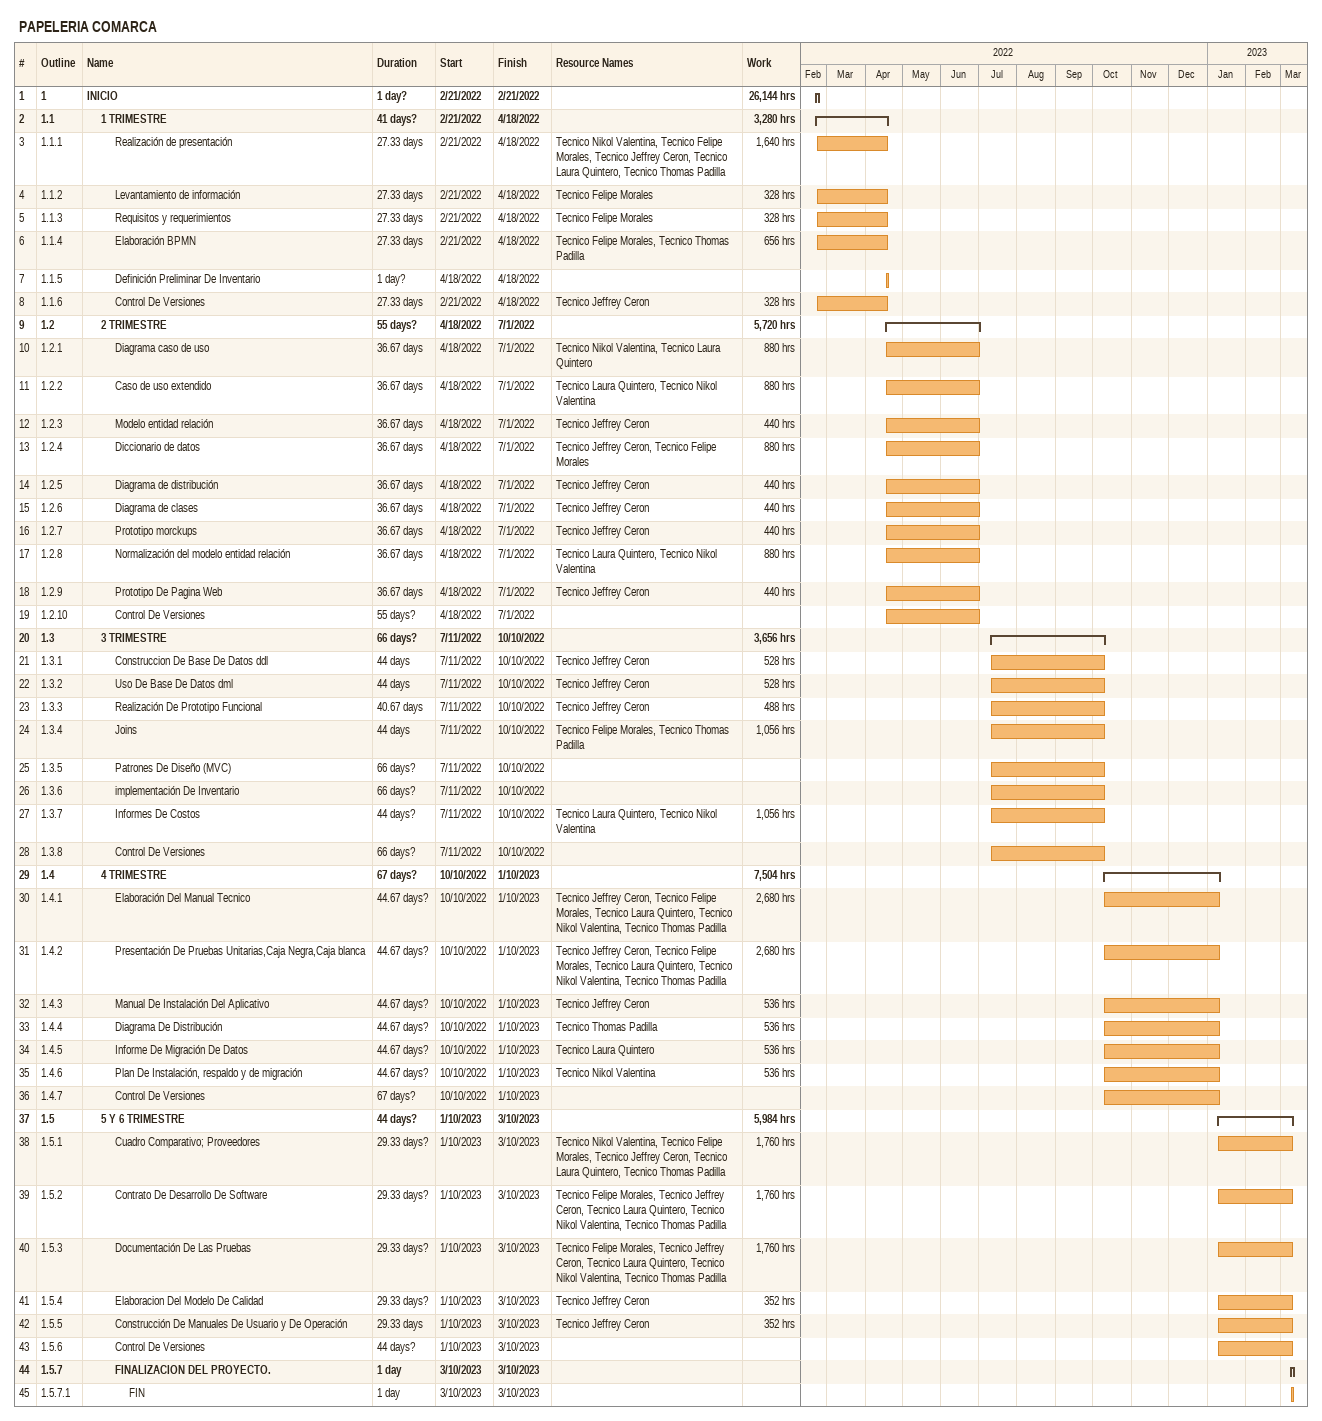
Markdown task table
PAPELERIA COMARCA

| ID | WBS | Task | Duration | Start | Finish | Resources | Work (h) |
|---|---|---|---|---|---|---|---|
| 1 | 1 | **INICIO** | 1d? | 2022-02-21 | 2022-02-21 |  | 26144 |
| 2 | 1.1 | **1 TRIMESTRE** | 41d? | 2022-02-21 | 2022-04-18 |  | 3280 |
| 3 | 1.1.1 | Realización de presentación | 27.33d | 2022-02-21 | 2022-04-18 | Tecnico Nikol Valentina, Tecnico Felipe Morales, Tecnico Jeffrey Ceron, Tecnico Laura Quintero, Tecnico Thomas Padilla | 1640 |
| 4 | 1.1.2 | Levantamiento de información | 27.33d | 2022-02-21 | 2022-04-18 | Tecnico Felipe Morales | 328 |
| 5 | 1.1.3 | Requisitos y requerimientos | 27.33d | 2022-02-21 | 2022-04-18 | Tecnico Felipe Morales | 328 |
| 6 | 1.1.4 | Elaboración BPMN | 27.33d | 2022-02-21 | 2022-04-18 | Tecnico Felipe Morales, Tecnico Thomas Padilla | 656 |
| 7 | 1.1.5 | Definición Preliminar De Inventario | 1d? | 2022-04-18 | 2022-04-18 |  |  |
| 8 | 1.1.6 | Control De Versiones | 27.33d | 2022-02-21 | 2022-04-18 | Tecnico Jeffrey Ceron | 328 |
| 9 | 1.2 | **2 TRIMESTRE** | 55d? | 2022-04-18 | 2022-07-01 |  | 5720 |
| 10 | 1.2.1 | Diagrama caso de uso | 36.67d | 2022-04-18 | 2022-07-01 | Tecnico Nikol Valentina, Tecnico Laura Quintero | 880 |
| 11 | 1.2.2 | Caso de uso extendido | 36.67d | 2022-04-18 | 2022-07-01 | Tecnico Laura Quintero, Tecnico Nikol Valentina | 880 |
| 12 | 1.2.3 | Modelo entidad relación | 36.67d | 2022-04-18 | 2022-07-01 | Tecnico Jeffrey Ceron | 440 |
| 13 | 1.2.4 | Diccionario de datos | 36.67d | 2022-04-18 | 2022-07-01 | Tecnico Jeffrey Ceron, Tecnico Felipe Morales | 880 |
| 14 | 1.2.5 | Diagrama de distribución | 36.67d | 2022-04-18 | 2022-07-01 | Tecnico Jeffrey Ceron | 440 |
| 15 | 1.2.6 | Diagrama de clases | 36.67d | 2022-04-18 | 2022-07-01 | Tecnico Jeffrey Ceron | 440 |
| 16 | 1.2.7 | Prototipo morckups | 36.67d | 2022-04-18 | 2022-07-01 | Tecnico Jeffrey Ceron | 440 |
| 17 | 1.2.8 | Normalización del modelo entidad relación | 36.67d | 2022-04-18 | 2022-07-01 | Tecnico Laura Quintero, Tecnico Nikol Valentina | 880 |
| 18 | 1.2.9 | Prototipo De Pagina Web | 36.67d | 2022-04-18 | 2022-07-01 | Tecnico Jeffrey Ceron | 440 |
| 19 | 1.2.10 | Control De Versiones | 55d? | 2022-04-18 | 2022-07-01 |  |  |
| 20 | 1.3 | **3 TRIMESTRE** | 66d? | 2022-07-11 | 2022-10-10 |  | 3656 |
| 21 | 1.3.1 | Construccion De Base De Datos ddl | 44d | 2022-07-11 | 2022-10-10 | Tecnico Jeffrey Ceron | 528 |
| 22 | 1.3.2 | Uso De Base De Datos dml | 44d | 2022-07-11 | 2022-10-10 | Tecnico Jeffrey Ceron | 528 |
| 23 | 1.3.3 | Realización De Prototipo Funcional | 40.67d | 2022-07-11 | 2022-10-10 | Tecnico Jeffrey Ceron | 488 |
| 24 | 1.3.4 | Joins | 44d | 2022-07-11 | 2022-10-10 | Tecnico Felipe Morales, Tecnico Thomas Padilla | 1056 |
| 25 | 1.3.5 | Patrones De Diseño (MVC) | 66d? | 2022-07-11 | 2022-10-10 |  |  |
| 26 | 1.3.6 | implementación De Inventario | 66d? | 2022-07-11 | 2022-10-10 |  |  |
| 27 | 1.3.7 | Informes De Costos | 44d? | 2022-07-11 | 2022-10-10 | Tecnico Laura Quintero, Tecnico Nikol Valentina | 1056 |
| 28 | 1.3.8 | Control De Versiones | 66d? | 2022-07-11 | 2022-10-10 |  |  |
| 29 | 1.4 | **4 TRIMESTRE** | 67d? | 2022-10-10 | 2023-01-10 |  | 7504 |
| 30 | 1.4.1 | Elaboración Del Manual Tecnico | 44.67d? | 2022-10-10 | 2023-01-10 | Tecnico Jeffrey Ceron, Tecnico Felipe Morales, Tecnico Laura Quintero, Tecnico Nikol Valentina, Tecnico Thomas Padilla | 2680 |
| 31 | 1.4.2 | Presentación De Pruebas Unitarias,Caja Negra,Caja blanca | 44.67d? | 2022-10-10 | 2023-01-10 | Tecnico Jeffrey Ceron, Tecnico Felipe Morales, Tecnico Laura Quintero, Tecnico Nikol Valentina, Tecnico Thomas Padilla | 2680 |
| 32 | 1.4.3 | Manual De Instalación Del Aplicativo | 44.67d? | 2022-10-10 | 2023-01-10 | Tecnico Jeffrey Ceron | 536 |
| 33 | 1.4.4 | Diagrama De Distribución | 44.67d? | 2022-10-10 | 2023-01-10 | Tecnico Thomas Padilla | 536 |
| 34 | 1.4.5 | Informe De Migración De Datos | 44.67d? | 2022-10-10 | 2023-01-10 | Tecnico Laura Quintero | 536 |
| 35 | 1.4.6 | Plan De Instalación, respaldo y de migración | 44.67d? | 2022-10-10 | 2023-01-10 | Tecnico Nikol Valentina | 536 |
| 36 | 1.4.7 | Control De Versiones | 67d? | 2022-10-10 | 2023-01-10 |  |  |
| 37 | 1.5 | **5 Y 6 TRIMESTRE** | 44d? | 2023-01-10 | 2023-03-10 |  | 5984 |
| 38 | 1.5.1 | Cuadro Comparativo; Proveedores | 29.33d? | 2023-01-10 | 2023-03-10 | Tecnico Nikol Valentina, Tecnico Felipe Morales, Tecnico Jeffrey Ceron, Tecnico Laura Quintero, Tecnico Thomas Padilla | 1760 |
| 39 | 1.5.2 | Contrato De Desarrollo De Software | 29.33d? | 2023-01-10 | 2023-03-10 | Tecnico Felipe Morales, Tecnico Jeffrey Ceron, Tecnico Laura Quintero, Tecnico Nikol Valentina, Tecnico Thomas Padilla | 1760 |
| 40 | 1.5.3 | Documentación De Las Pruebas | 29.33d? | 2023-01-10 | 2023-03-10 | Tecnico Felipe Morales, Tecnico Jeffrey Ceron, Tecnico Laura Quintero, Tecnico Nikol Valentina, Tecnico Thomas Padilla | 1760 |
| 41 | 1.5.4 | Elaboracion Del Modelo De Calidad | 29.33d? | 2023-01-10 | 2023-03-10 | Tecnico Jeffrey Ceron | 352 |
| 42 | 1.5.5 | Construcción De Manuales De Usuario y De Operación | 29.33d | 2023-01-10 | 2023-03-10 | Tecnico Jeffrey Ceron | 352 |
| 43 | 1.5.6 | Control De Versiones | 44d? | 2023-01-10 | 2023-03-10 |  |  |
| 44 | 1.5.7 | **FINALIZACION DEL PROYECTO.** | 1d | 2023-03-10 | 2023-03-10 |  |  |
| 45 | 1.5.7.1 | FIN | 1d | 2023-03-10 | 2023-03-10 |  |  |
